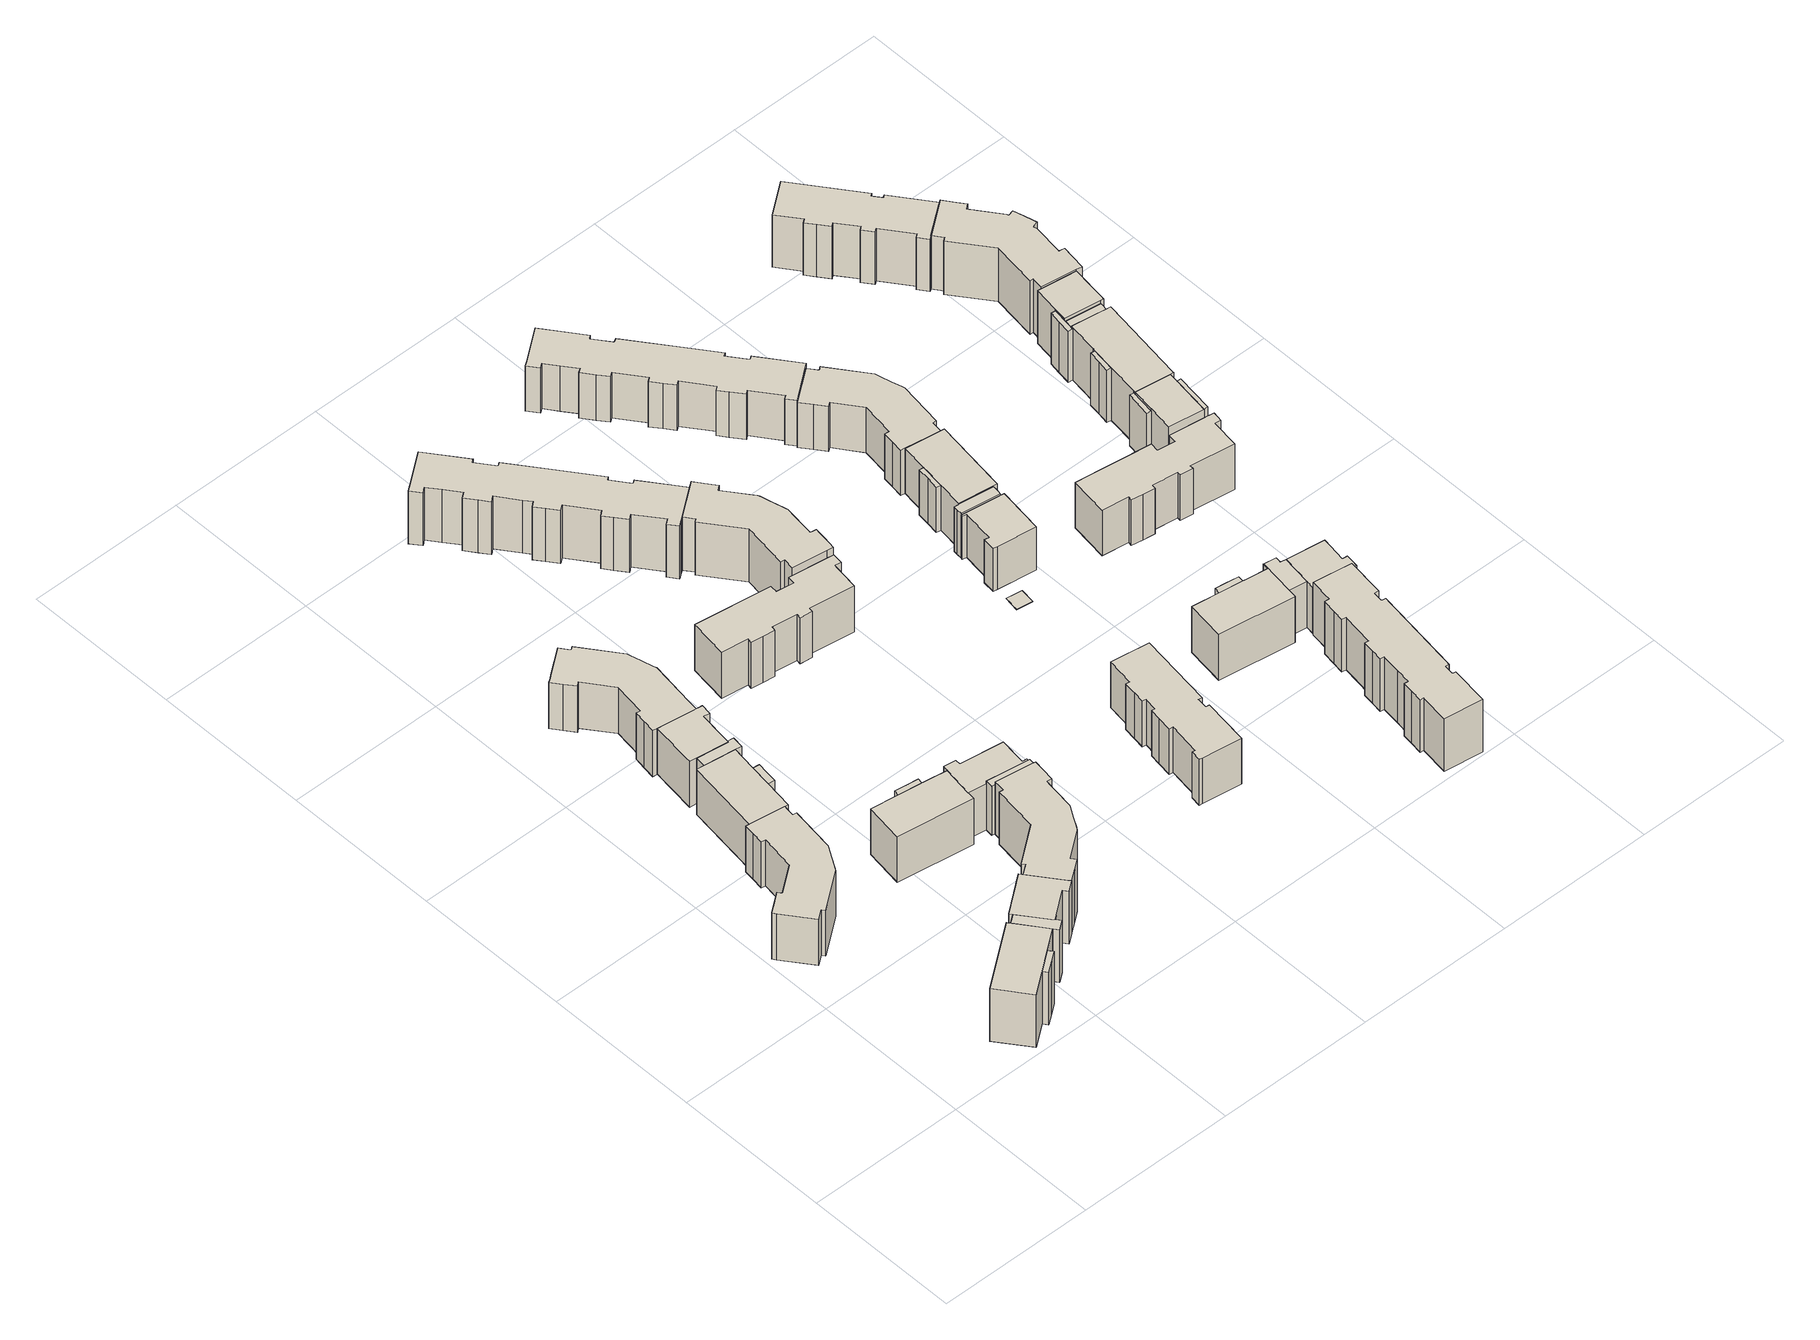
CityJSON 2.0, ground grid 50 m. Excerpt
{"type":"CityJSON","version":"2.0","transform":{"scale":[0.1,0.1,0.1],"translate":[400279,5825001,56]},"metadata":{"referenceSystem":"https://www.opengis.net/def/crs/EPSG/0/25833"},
"CityObjects":{
"building1":{"type":"Building","attributes":{"Gemeindeschluessel":"11000011","BezugspunktDach":"2200","function":"31001_1010","measuredHeight":17.31,"storeysAboveGround":5},"address":[{"country":"Germany","locality":"Berlin","thoroughfareNumber":"27, 29","thoroughfareName":"Welsestraße"}],"geometry":[{"type":"Solid","lod":"1","boundaries":[[[[0,1,2,3,4,5,6,7,8,9,10,11,12,13,14,15,16,17,18,19,20,21]],[[22,23,24,25,26,27,28,29,30,31,32,33,34,35,36,37,38,39,40,41,42,43]],[[22,43,21,20]],[[23,22,20,19]],[[24,23,19,18]],[[25,24,18,17]],[[26,25,17,16]],[[27,26,16,15]],[[28,27,15,14]],[[29,28,14,13]],[[30,29,13,12]],[[31,30,12,11]],[[32,31,11,10]],[[33,32,10,9]],[[34,33,9,8]],[[35,34,8,7]],[[36,35,7,6]],[[37,36,6,5]],[[38,37,5,4]],[[39,38,4,3]],[[40,39,3,2]],[[41,40,2,1]],[[42,41,1,0]],[[43,42,0,21]]]]}]},
"building2":{"type":"Building","attributes":{"Gemeindeschluessel":"11000011","function":"31001_1010"},"address":[{"country":"Germany","locality":"Berlin","thoroughfareNumber":"46, 48, 50","thoroughfareName":"Biesenbrower Straße"}],"children":["building2-1","building2-2","building2-3","building2-4"]},
"building2-1":{"type":"BuildingPart","attributes":{"BezugspunktDach":"2200","measuredHeight":19.92,"storeysAboveGround":6},"parents":["building2"],"geometry":[{"type":"MultiSurface","lod":"1","boundaries":[[[44,45,46,47,48,49,50,51]],[[52,53,54,55,56,57,58,59]],[[52,59,51,50]],[[53,52,50,49]],[[49,53,49,48]],[[56,55,47,46]],[[58,57,45,44]],[[59,58,44,51]],[[54,60,53,49,48]],[[61,55,54,48,47]],[[57,56,46,45,62]]]}]},
"building2-2":{"type":"BuildingPart","attributes":{"BezugspunktDach":"2200","measuredHeight":19.86,"storeysAboveGround":6},"parents":["building2"],"geometry":[{"type":"Solid","lod":"1","boundaries":[[[[48,47,63,64,65,66,67,49]],[[68,69,70,71,72,55,54,53]],[[68,53,49,67]],[[71,70,65,64]],[[72,71,64,63]],[[55,72,63,47]],[[69,68,67,66]],[[66,65,70,69]],[[48,54,55,47]],[[53,54,48,49]]]]}]},
"building2-3":{"type":"BuildingPart","attributes":{"BezugspunktDach":"2200","measuredHeight":19.93,"storeysAboveGround":6},"parents":["building2"],"geometry":[{"type":"Solid","lod":"1","boundaries":[[[[67,66,65,73,74,75,76,77,78,79]],[[80,81,82,83,84,85,70,69,68,86]],[[80,86,79,78]],[[81,80,78,77]],[[82,81,77,76]],[[83,82,76,75]],[[84,83,75,74]],[[85,84,74,73]],[[70,85,73,65]],[[69,66,65,66]],[[68,67,66,67]],[[86,68,67,79]],[[70,65,66,69]],[[69,66,67,68]]]]}]},
"building2-4":{"type":"BuildingPart","attributes":{"BezugspunktDach":"2200","measuredHeight":19.92,"storeysAboveGround":6},"parents":["building2"],"geometry":[{"type":"MultiSurface","lod":"1","boundaries":[[[87,88,89,46,45]],[[56,90,91,92,57]],[[90,56,46,89]],[[91,90,89,88]],[[92,91,88,87]],[[57,92,87,45]],[[56,57,45,46,93]]]}]},
"building3":{"type":"Building","attributes":{"Gemeindeschluessel":"11000011","function":"31001_1010"},"address":[{"country":"Germany","locality":"Berlin","thoroughfareNumber":"21, 23, 25","thoroughfareName":"Welsestraße"}],"children":["building3-1","building3-2","building3-3","building3-4"]},
"building3-1":{"type":"BuildingPart","attributes":{"BezugspunktDach":"2200","measuredHeight":17.26,"storeysAboveGround":5},"parents":["building3"],"geometry":[{"type":"Solid","lod":"1","boundaries":[[[[94,95,96,97,98,99,100]],[[101,102,103,104,105,106,107]],[[101,107,100,99]],[[102,101,99,98]],[[104,103,97,96]],[[106,105,95,94]],[[107,106,94,100]],[[103,102,98,97]],[[105,104,96,95]]]]}]},
"building3-2":{"type":"BuildingPart","attributes":{"BezugspunktDach":"2200","measuredHeight":17.24,"storeysAboveGround":5},"parents":["building3"],"geometry":[{"type":"MultiSurface","lod":"1","boundaries":[[[97,108,109,110,111,112,98]],[[113,114,115,116,117,103,102]],[[113,102,98,112]],[[116,115,110,109]],[[117,116,109,108]],[[103,117,108,97]],[[114,113,112,111]],[[115,114,111,110]],[[102,103,118,97,98]]]}]},
"building3-3":{"type":"BuildingPart","attributes":{"BezugspunktDach":"2200","measuredHeight":17.32,"storeysAboveGround":5},"parents":["building3"],"geometry":[{"type":"MultiSurface","lod":"1","boundaries":[[[119,120,121,122,123,124,125,126,127]],[[128,129,130,131,132,115,114,113,133]],[[128,133,127,126]],[[129,128,126,125]],[[130,129,125,124]],[[131,130,124,123]],[[132,131,123,122]],[[115,132,122,121]],[[114,111,110,115,121,120]],[[112,111,114,120,119]],[[133,113,119,127]],[[115,110,111,114]],[[134,113,114,111,112]]]}]},
"building3-4":{"type":"BuildingPart","attributes":{"BezugspunktDach":"2200","measuredHeight":17.26,"storeysAboveGround":5},"parents":["building3"],"geometry":[{"type":"Solid","lod":"1","boundaries":[[[[135,136,137,96,95]],[[104,138,139,140,105]],[[138,104,96,137]],[[139,138,137,136]],[[140,139,136,135]],[[105,140,135,95]],[[104,105,95,96]]]]}]},
"building4":{"type":"Building","attributes":{"Gemeindeschluessel":"11000011","BezugspunktDach":"2200","function":"31001_1010","measuredHeight":17.41,"storeysAboveGround":5},"address":[{"country":"Germany","locality":"Berlin","thoroughfareNumber":"17, 19","thoroughfareName":"Welsestraße"}],"geometry":[{"type":"Solid","lod":"1","boundaries":[[[[141,142,143,144,145,146,147,148,149,125,150,151,152,153,154,155,156,157,158,159,160,161]],[[162,163,164,165,166,167,168,169,170,171,172,173,174,175,176,177,178,179,180,181,182,183]],[[162,183,161,160]],[[163,162,160,159]],[[164,163,159,158]],[[165,164,158,157]],[[166,165,157,156]],[[167,166,156,155]],[[168,167,155,154]],[[169,168,154,153]],[[170,169,153,152]],[[171,170,152,151]],[[172,171,151,150]],[[173,172,150,125]],[[174,173,125,149]],[[175,174,149,148]],[[176,175,148,147]],[[177,176,147,146]],[[178,177,146,145]],[[179,178,145,144]],[[180,179,144,143]],[[181,180,143,142]],[[182,181,142,141]],[[183,182,141,161]]]]}]},
"building5":{"type":"Building","attributes":{"Gemeindeschluessel":"11000011","BezugspunktDach":"2200","function":"31001_1010","measuredHeight":19.75,"storeysAboveGround":6},"address":[{"country":"Germany","locality":"Berlin","thoroughfareNumber":"42, 44","thoroughfareName":"Biesenbrower Straße"}],"geometry":[{"type":"Solid","lod":"1","boundaries":[[[[184,185,186,187,188,189,190,191,192,193,194,195,196,197,198,199,200,201,202,203,204,205]],[[206,207,208,209,210,211,212,213,214,215,216,217,218,219,220,221,222,223,224,225,226,227]],[[206,227,205,204]],[[207,206,204,203]],[[208,207,203,202]],[[209,208,202,201]],[[210,209,201,200]],[[211,210,200,199]],[[212,211,199,198]],[[213,212,198,197]],[[214,213,197,196]],[[215,214,196,195]],[[216,215,195,194]],[[217,216,194,193]],[[218,217,193,192]],[[219,218,192,191]],[[220,219,191,190]],[[221,220,190,189]],[[222,221,189,188]],[[223,222,188,187]],[[224,223,187,186]],[[225,224,186,185]],[[226,225,185,184]],[[227,226,184,205]]]]}]},
"building6":{"type":"Building","attributes":{"Gemeindeschluessel":"11000011","function":"31001_1010"},"address":[{"country":"Germany","locality":"Berlin","thoroughfareNumber":"36, 38, 40","thoroughfareName":"Biesenbrower Straße"}],"children":["building6-1","building6-2","building6-3","building6-4"]},
"building6-1":{"type":"BuildingPart","attributes":{"BezugspunktDach":"2200","measuredHeight":17.33,"storeysAboveGround":5},"parents":["building6"],"geometry":[{"type":"MultiSurface","lod":"1","boundaries":[[[228,229,230,231,232,233,234,235]],[[236,237,238,239,240,241,242,243]],[[236,243,235,234]],[[237,236,234,233]],[[239,238,232,231]],[[240,239,231,230]],[[242,241,229,228]],[[243,242,228,235]],[[244,238,237,233,232]],[[241,240,230,229]]]}]},
"building6-2":{"type":"BuildingPart","attributes":{"BezugspunktDach":"2200","measuredHeight":17.34,"storeysAboveGround":5},"parents":["building6"],"geometry":[{"type":"MultiSurface","lod":"1","boundaries":[[[245,246,247,248,249,250,251,252,253,254,255]],[[240,256,257,258,259,260,261,262,263,264,241]],[[230,229,241,255,254]],[[256,240,254,253]],[[257,256,253,252]],[[258,257,252,251]],[[259,258,251,250]],[[260,259,250,249]],[[261,260,249,248]],[[262,261,248,247]],[[263,262,247,246]],[[241,264,245,255]],[[240,241,229,230]],[[264,265,266,267,245]],[[263,246,267,266]]]}]},
"building6-3":{"type":"BuildingPart","attributes":{"BezugspunktDach":"2200","measuredHeight":19.31,"storeysAboveGround":5},"parents":["building6"],"geometry":[{"type":"MultiSurface","lod":"1","boundaries":[[[268,269,270,271,272,273,274]],[[264,266,263,275,276,277,278]],[[264,278,274,273]],[[267,245,273,272]],[[246,267,266,272,271]],[[275,263,271,270]],[[276,275,270,269]],[[277,276,269,268]],[[278,277,268,274]],[[266,264,245,267]],[[279,263,266,267,246]]]}]},
"building6-4":{"type":"BuildingPart","attributes":{"BezugspunktDach":"2200","measuredHeight":17.33,"storeysAboveGround":5},"parents":["building6"],"geometry":[{"type":"MultiSurface","lod":"1","boundaries":[[[232,280,281,282,233]],[[283,284,285,238,237]],[[283,237,233,282]],[[284,283,282,281]],[[285,284,281,280]],[[238,285,280,232]],[[286,237,238,232,233]]]}]},
"building7":{"type":"Building","attributes":{"Gemeindeschluessel":"11000011","BezugspunktDach":"2200","function":"31001_1010","measuredHeight":17.33,"storeysAboveGround":5},"address":[{"country":"Germany","locality":"Berlin","thoroughfareNumber":"30, 32, 34","thoroughfareName":"Biesenbrower Straße"}],"geometry":[{"type":"Solid","lod":"1","boundaries":[[[[287,288,289,290,291,292,293,294,295,296,297,298,299,300,301,302,303,304,305,306,307,308]],[[309,310,311,312,313,314,315,316,317,318,319,320,321,322,323,324,325,326,327,328,329,330]],[[309,330,308,307]],[[310,309,307,306]],[[311,310,306,305]],[[312,311,305,304]],[[313,312,304,303]],[[314,313,303,302]],[[315,314,302,301]],[[316,315,301,300]],[[317,316,300,299]],[[318,317,299,298]],[[319,318,298,297]],[[320,319,297,296]],[[321,320,296,295]],[[322,321,295,294]],[[323,322,294,293]],[[324,323,293,292]],[[325,324,292,291]],[[326,325,291,290]],[[327,326,290,289]],[[328,327,289,288]],[[329,328,288,287]],[[330,329,287,308]]]]}]},
"building8":{"type":"Building","attributes":{"Gemeindeschluessel":"11000011","BezugspunktDach":"2200","function":"31001_1010","measuredHeight":19.94,"storeysAboveGround":6},"address":[{"country":"Germany","locality":"Berlin","thoroughfareNumber":"18, 20, 22, 24","thoroughfareName":"Biesenbrower Straße"}],"geometry":[{"type":"Solid","lod":"1","boundaries":[[[[331,332,333,334,335,336,337,338,339,340,341,342,343,344,345,346,347,348,349,350,351,352,353,354,355,356,357,358,359,360,361,362,363,364,365]],[[366,367,368,369,370,371,372,373,374,375,376,377,378,379,380,381,382,383,384,385,386,387,388,389,390,391,392,393,394,395,396,397,398,399,400]],[[366,400,365,364]],[[367,366,364,363]],[[368,367,363,362]],[[369,368,362,361]],[[370,369,361,360]],[[371,370,360,359]],[[372,371,359,358]],[[373,372,358,357]],[[374,373,357,356]],[[375,374,356,355]],[[376,375,355,354]],[[377,376,354,353]],[[378,377,353,352]],[[379,378,352,351]],[[380,379,351,350]],[[381,380,350,349]],[[382,381,349,348]],[[383,382,348,347]],[[384,383,347,346]],[[385,384,346,345]],[[386,385,345,344]],[[387,386,344,343]],[[388,387,343,342]],[[389,388,342,341]],[[390,389,341,340]],[[391,390,340,339]],[[392,391,339,338]],[[393,392,338,337]],[[394,393,337,336]],[[395,394,336,335]],[[396,395,335,334]],[[397,396,334,333]],[[398,397,333,332]],[[399,398,332,331]],[[400,399,331,365]]]]}]},
"building9":{"type":"Building","attributes":{"Gemeindeschluessel":"11000011","BezugspunktDach":"2200","function":"31001_1010","measuredHeight":20.23,"storeysAboveGround":6},"address":[{"country":"Germany","locality":"Berlin","thoroughfareNumber":"26, 28","thoroughfareName":"Biesenbrower Straße"}],"geometry":[{"type":"Solid","lod":"1","boundaries":[[[[401,402,403,404,405,406,407,408,409,410,411,412,413,414,415,416,417,418,419,420,421,422]],[[423,424,425,426,427,428,429,430,431,432,433,434,435,436,437,438,439,440,441,442,443,444]],[[423,444,422,421]],[[424,423,421,420]],[[425,424,420,419]],[[426,425,419,418]],[[427,426,418,417]],[[428,427,417,416]],[[429,428,416,415]],[[430,429,415,414]],[[431,430,414,413]],[[432,431,413,412]],[[433,432,412,411]],[[434,433,411,410]],[[435,434,410,409]],[[436,435,409,408]],[[437,436,408,407]],[[438,437,407,406]],[[439,438,406,405]],[[440,439,405,404]],[[441,440,404,403]],[[442,441,403,402]],[[443,442,402,401]],[[444,443,401,422]]]]}]},
"building10":{"type":"Building","attributes":{"Gemeindeschluessel":"11000011","BezugspunktDach":"2200","function":"31001_1010","measuredHeight":17.24,"storeysAboveGround":5},"address":[{"country":"Germany","locality":"Berlin","thoroughfareNumber":"39, 41, 43","thoroughfareName":"Biesenbrower Straße"}],"geometry":[{"type":"Solid","lod":"1","boundaries":[[[[445,446,447,448,449,450,451,452,453,454,455,456,457,458,459,460,461,462,463,464,465]],[[466,467,468,469,470,471,472,473,474,475,476,477,478,479,480,481,482,483,484,485,486]],[[466,486,465,464]],[[467,466,464,463]],[[468,467,463,462]],[[469,468,462,461]],[[470,469,461,460]],[[471,470,460,459]],[[472,471,459,458]],[[473,472,458,457]],[[474,473,457,456]],[[475,474,456,455]],[[476,475,455,454]],[[477,476,454,453]],[[478,477,453,452]],[[479,478,452,451]],[[480,479,451,450]],[[481,480,450,449]],[[482,481,449,448]],[[483,482,448,447]],[[484,483,447,446]],[[485,484,446,445]],[[486,485,445,465]]]]}]},
"building11":{"type":"Building","attributes":{"Gemeindeschluessel":"11000011","BezugspunktDach":"2200","function":"31001_2523","measuredHeight":0.075,"storeysAboveGround":1},"address":[{"country":"Germany","locality":"Berlin","thoroughfareNumber":"33 (1)","thoroughfareName":"Biesenbrower Straße"}],"geometry":[{"type":"Solid","lod":"1","boundaries":[[[[487,488,489,490]],[[491,492,493,494]],[[491,494,490,489]],[[492,491,489,488]],[[493,492,488,487]],[[494,493,487,490]]]]}]},
"building12":{"type":"Building","attributes":{"Gemeindeschluessel":"11000011","BezugspunktDach":"2200","function":"31001_1010","measuredHeight":17.21,"storeysAboveGround":5},"address":[{"country":"Germany","locality":"Berlin","thoroughfareNumber":"21, 23, 25, 27","thoroughfareName":"Biesenbrower Straße"}],"geometry":[{"type":"Solid","lod":"1","boundaries":[[[[495,496,497,498,499,500,501,502,503,504,505,506,507,508,509,510,511,512,513,514,515,516,517,518,519,520,521,522,523,524,525,526,527,528]],[[529,530,531,532,533,534,535,536,537,538,539,540,541,542,543,544,545,546,547,548,549,550,551,552,553,554,555,556,557,558,559,560,561,562]],[[529,562,528,527]],[[530,529,527,526]],[[531,530,526,525]],[[532,531,525,524]],[[533,532,524,523]],[[534,533,523,522]],[[535,534,522,521]],[[536,535,521,520]],[[537,536,520,519]],[[538,537,519,518]],[[539,538,518,517]],[[540,539,517,516]],[[541,540,516,515]],[[542,541,515,514]],[[543,542,514,513]],[[544,543,513,512]],[[545,544,512,511]],[[546,545,511,510]],[[547,546,510,509]],[[548,547,509,508]],[[549,548,508,507]],[[550,549,507,506]],[[551,550,506,505]],[[552,551,505,504]],[[553,552,504,503]],[[554,553,503,502]],[[555,554,502,501]],[[556,555,501,500]],[[557,556,500,499]],[[558,557,499,498]],[[559,558,498,497]],[[560,559,497,496]],[[561,560,496,495]],[[562,561,495,528]]]]}]},
"building13":{"type":"Building","attributes":{"Gemeindeschluessel":"11000011","function":"31001_1010"},"address":[{"country":"Germany","locality":"Berlin","thoroughfareNumber":"33, 35, 37","thoroughfareName":"Biesenbrower Straße"}],"children":["building13-1","building13-2","building13-3","building13-4"]},
"building13-1":{"type":"BuildingPart","attributes":{"BezugspunktDach":"2200","measuredHeight":17.16,"storeysAboveGround":5},"parents":["building13"],"geometry":[{"type":"MultiSurface","lod":"1","boundaries":[[[563,564,565,566,567,568,569]],[[570,571,572,573,574,575,576]],[[570,576,569,568]],[[572,571,567,566]],[[573,572,566,565]],[[574,573,565,564]],[[575,574,564,563]],[[576,577,578,579,563,569]],[[571,580,570,568,567]],[[575,579,578,577,576]]]}]},
"building13-2":{"type":"BuildingPart","attributes":{"BezugspunktDach":"2200","measuredHeight":16.32,"storeysAboveGround":5},"parents":["building13"],"geometry":[{"type":"MultiSurface","lod":"1","boundaries":[[[581,582,583,584,585,586,587,588,589,590]],[[591,592,593,594,595,596,597,598,599,600]],[[591,600,590,589]],[[592,591,589,588]],[[593,592,588,587]],[[594,593,587,586]],[[595,594,586,585]],[[597,596,584,583]],[[598,597,583,582]],[[599,598,582,581]],[[600,599,581,590]],[[596,595,601,585,584,602]]]}]},
"building13-3":{"type":"BuildingPart","attributes":{"BezugspunktDach":"2200","measuredHeight":17.16,"storeysAboveGround":5},"parents":["building13"],"geometry":[{"type":"MultiSurface","lod":"1","boundaries":[[[568,567,603,604,605]],[[606,607,571,570,608]],[[606,608,605,604]],[[607,606,604,603]],[[571,607,603,567]],[[608,570,568,605]],[[570,609,571,567,568]]]}]},
"building13-4":{"type":"BuildingPart","attributes":{"BezugspunktDach":"2200","measuredHeight":17.4,"storeysAboveGround":5},"parents":["building13"],"geometry":[{"type":"MultiSurface","lod":"1","boundaries":[[[610,611,578,577,612,613,614,615]],[[616,617,618,576,575,619,596,595]],[[616,595,615,614]],[[617,616,614,613]],[[618,617,613,612]],[[576,618,612,577]],[[619,575,578,611]],[[596,619,611,610]],[[620,585,584,610,615]],[[576,577,578,575]],[[595,596,584,585,620]]]}]},
"building14":{"type":"Building","attributes":{"Gemeindeschluessel":"11000011","BezugspunktDach":"2200","function":"31001_1010","measuredHeight":19.93,"storeysAboveGround":6},"address":[{"country":"Germany","locality":"Berlin","thoroughfareNumber":"52, 54, 56, 58","thoroughfareName":"Wartiner Straße"}],"geometry":[{"type":"Solid","lod":"1","boundaries":[[[[621,622,623,624,625,626,627,628,629,630,631,632,633,634,635,636,637,638,639,640,641,642,643,644,645,646,647,648]],[[649,650,651,652,653,654,655,656,657,658,659,660,661,662,663,664,665,666,667,668,669,670,671,672,673,674,675,676]],[[649,676,648,647]],[[650,649,647,646]],[[651,650,646,645]],[[652,651,645,644]],[[653,652,644,643]],[[654,653,643,642]],[[655,654,642,641]],[[656,655,641,640]],[[657,656,640,639]],[[658,657,639,638]],[[659,658,638,637]],[[660,659,637,636]],[[661,660,636,635]],[[662,661,635,634]],[[663,662,634,633]],[[664,663,633,632]],[[665,664,632,631]],[[666,665,631,630]],[[667,666,630,629]],[[668,667,629,628]],[[669,668,628,627]],[[670,669,627,626]],[[671,670,626,625]],[[672,671,625,624]],[[673,672,624,623]],[[674,673,623,622]],[[675,674,622,621]],[[676,675,621,648]]]]}]},
"building15":{"type":"Building","attributes":{"Gemeindeschluessel":"11000011","function":"31001_1010"},"address":[{"country":"Germany","locality":"Berlin","thoroughfareNumber":"46, 48, 50","thoroughfareName":"Wartiner Straße"}],"children":["building15-1","building15-2","building15-3","building15-4"]},
"building15-1":{"type":"BuildingPart","attributes":{"BezugspunktDach":"2200","measuredHeight":17.53,"storeysAboveGround":5},"parents":["building15"],"geometry":[{"type":"Solid","lod":"1","boundaries":[[[[677,678,679,680,681,682,683,684,685,686]],[[687,688,689,690,691,692,693,694,695,696]],[[687,696,686,685]],[[688,687,685,684]],[[690,689,683,682]],[[691,690,682,681]],[[692,691,681,680]],[[693,692,680,679]],[[694,678,679,678]],[[695,694,678,677]],[[696,695,677,686]],[[689,688,684,683]],[[693,679,678,694]]]]}]},
"building15-2":{"type":"BuildingPart","attributes":{"BezugspunktDach":"2200","measuredHeight":17.53,"storeysAboveGround":5},"parents":["building15"],"geometry":[{"type":"Solid","lod":"1","boundaries":[[[[683,697,698,699,684]],[[700,701,702,689,688]],[[700,688,684,699]],[[701,700,699,698]],[[702,701,698,697]],[[689,702,697,683]],[[689,683,684,688]]]]}]},
"building15-3":{"type":"BuildingPart","attributes":{"BezugspunktDach":"2200","measuredHeight":17.54,"storeysAboveGround":5},"parents":["building15"],"geometry":[{"type":"Solid","lod":"1","boundaries":[[[[703,704,705,706,707,708,709,710]],[[711,712,713,714,715,716,717,718]],[[711,718,710,709]],[[712,708,709,708]],[[713,712,708,707]],[[714,713,707,706]],[[715,714,706,705]],[[716,715,705,704]],[[717,716,704,703]],[[718,717,703,710]],[[711,709,708,712]]]]}]},
"building15-4":{"type":"BuildingPart","attributes":{"BezugspunktDach":"2200","measuredHeight":17.5,"storeysAboveGround":5},"parents":["building15"],"geometry":[{"type":"Solid","lod":"1","boundaries":[[[[709,708,719,720,679,678]],[[693,721,722,712,711,694]],[[721,693,679,720]],[[722,721,720,719]],[[712,722,719,708]],[[694,711,709,678]],[[694,678,679,693]],[[711,712,708,709]]]]}]},
"building16":{"type":"Building","attributes":{"Gemeindeschluessel":"11000011","BezugspunktDach":"2200","function":"31001_1010","measuredHeight":17.06,"storeysAboveGround":5},"address":[{"country":"Germany","locality":"Berlin","thoroughfareNumber":"29, 31","thoroughfareName":"Biesenbrower Straße"}],"geometry":[{"type":"Solid","lod":"1","boundaries":[[[[723,724,725,726,727,728,729,730,731,732,733,734,735,736,737,738,739,740,741,742,743,744]],[[745,746,747,748,749,750,751,752,753,754,755,756,757,758,759,760,761,762,763,764,765,766]],[[745,766,744,743]],[[746,745,743,742]],[[747,746,742,741]],[[748,747,741,740]],[[749,748,740,739]],[[750,749,739,738]],[[751,750,738,737]],[[752,751,737,736]],[[753,752,736,735]],[[754,753,735,734]],[[755,754,734,733]],[[756,755,733,732]],[[757,756,732,731]],[[758,757,731,730]],[[759,758,730,729]],[[760,759,729,728]],[[761,760,728,727]],[[762,761,727,726]],[[763,762,726,725]],[[764,763,725,724]],[[765,764,724,723]],[[766,765,723,744]]]]}]},
"building17":{"type":"Building","attributes":{"Gemeindeschluessel":"11000011","BezugspunktDach":"2200","function":"31001_1010","measuredHeight":17.26,"storeysAboveGround":5},"address":[{"country":"Germany","locality":"Berlin","thoroughfareNumber":"40, 42, 44","thoroughfareName":"Wartiner Straße"}],"geometry":[{"type":"Solid","lod":"1","boundaries":[[[[767,768,769,770,771,772,773,774,775,776,777,778,779,780,781,782,783,784,785,786]],[[787,788,789,790,791,792,793,794,795,796,797,798,799,800,801,802,803,804,805,806]],[[787,806,786,785]],[[788,787,785,784]],[[789,788,784,783]],[[790,789,783,782]],[[791,790,782,781]],[[792,791,781,780]],[[793,792,780,779]],[[794,793,779,778]],[[795,794,778,777]],[[796,795,777,776]],[[797,796,776,775]],[[798,797,775,774]],[[799,798,774,773]],[[800,799,773,772]],[[801,800,772,771]],[[802,801,771,770]],[[803,802,770,769]],[[804,803,769,768]],[[805,804,768,767]],[[806,805,767,786]]]]}]},
"building18":{"type":"Building","attributes":{"Gemeindeschluessel":"11000011","function":"31001_1010"},"address":[{"country":"Germany","locality":"Berlin","thoroughfareNumber":"32, 34, 36, 38","thoroughfareName":"Wartiner Straße"}],"children":["building18-1","building18-2","building18-3","building18-4","building18-5","building18-6","building18-7","building18-8"]},
"building18-1":{"type":"BuildingPart","attributes":{"BezugspunktDach":"2200","measuredHeight":20.12,"storeysAboveGround":6},"parents":["building18"],"geometry":[{"type":"MultiSurface","lod":"1","boundaries":[[[807,808,809,810,811,812,813,814,815,816,817,818,819,820,821]],[[822,823,824,825,826,827,828,829,830,831,832,833,834,835,836]],[[837,838,821,820]],[[823,822,820,819]],[[824,823,819,818]],[[825,839,840,824,818,817]],[[826,825,817,816]],[[827,826,816,815]],[[828,827,815,814]],[[841,842,828,814,813]],[[843,844,813,812]],[[831,830,812,811]],[[832,831,811,810]],[[833,832,810,809]],[[834,833,809,808]],[[835,834,808,807]],[[822,836,838,837]],[[824,840,839,825]],[[829,828,842,841]],[[830,829,844,843]],[[835,807,821,836]]]}]},
"building18-2":{"type":"BuildingPart","attributes":{"BezugspunktDach":"2200","measuredHeight":20.08,"storeysAboveGround":6},"parents":["building18"],"geometry":[{"type":"MultiSurface","lod":"1","boundaries":[[[845,846,847,848,849,850]],[[851,836,835,852,853,854]],[[851,854,850,849]],[[836,838,855,851,849,848]],[[807,821,848,847]],[[852,835,847,846]],[[854,853,845,850]],[[851,855,838,836]],[[856,835,857,836,821,807]],[[853,852,846,845]]]}]},
"building18-3":{"type":"BuildingPart","attributes":{"BezugspunktDach":"2200","measuredHeight":20.36,"storeysAboveGround":6},"parents":["building18"],"geometry":[{"type":"MultiSurface","lod":"1","boundaries":[[[858,859,860,861]],[[852,862,863,853]],[[846,845,861,860]],[[862,852,860,859]],[[863,862,859,858]],[[853,863,858,861]],[[852,853,845,846]]]}]},
"building18-4":{"type":"BuildingPart","attributes":{"BezugspunktDach":"2200","measuredHeight":19.3,"storeysAboveGround":6},"parents":["building18"],"geometry":[{"type":"MultiSurface","lod":"1","boundaries":[[[842,864,865,866,867]],[[868,869,870,828,871]],[[868,871,867,866]],[[869,868,866,865]],[[870,869,865,864]],[[872,841,844,873]],[[871,828,842,867]],[[828,829,841,842]],[[870,864,872,874]],[[874,873,844,829]]]}]},
"building18-5":{"type":"BuildingPart","attributes":{"BezugspunktDach":"2200","measuredHeight":19.13,"storeysAboveGround":6},"parents":["building18"],"geometry":[{"type":"Solid","lod":"1","boundaries":[[[[855,838,837,875,876]],[[877,822,836,851,878]],[[877,878,876,875]],[[822,877,875,837]],[[878,851,855,876]],[[822,837,838,836]],[[836,838,855,851]]]]}]},
"building18-6":{"type":"BuildingPart","attributes":{"BezugspunktDach":"2200","measuredHeight":19.77,"storeysAboveGround":6},"parents":["building18"],"geometry":[{"type":"Solid","lod":"1","boundaries":[[[[840,839,879,880,881]],[[882,883,825,824,884]],[[882,884,881,880]],[[883,882,880,879]],[[825,883,879,839]],[[884,824,840,881]],[[824,825,839,840]]]]}]},
"building18-7":{"type":"BuildingPart","attributes":{"BezugspunktDach":"2200","measuredHeight":20.1,"storeysAboveGround":6},"parents":["building18"],"geometry":[{"type":"MultiSurface","lod":"1","boundaries":[[[885,886,887,888,889,890]],[[870,891,892,893,894,874]],[[864,872,890,889]],[[891,870,889,888]],[[892,891,888,887]],[[893,892,887,886]],[[894,893,886,885]],[[874,894,885,890],[874,873,895,894]],[[870,874,872,864]],[[873,874,894,895]]]}]},
"building18-8":{"type":"BuildingPart","attributes":{"BezugspunktDach":"2200","measuredHeight":18.99,"storeysAboveGround":6},"parents":["building18"],"geometry":[{"type":"MultiSurface","lod":"1","boundaries":[[[843,895,873,844]],[[874,894,830,829]],[[830,894,895,843]],[[874,829,844,873]],[[874,873,895,894]],[[829,830,843,844,896]]]}]},
"building19":{"type":"Building","attributes":{"Gemeindeschluessel":"11000011","BezugspunktDach":"2200","function":"31001_1010","measuredHeight":19.85,"storeysAboveGround":6},"address":[{"country":"Germany","locality":"Berlin","thoroughfareNumber":"22, 24, 26","thoroughfareName":"Wartiner Straße"}],"geometry":[{"type":"Solid","lod":"1","boundaries":[[[[897,898,899,900,901,902,903,904,905,906,907,908,909,910,911,912,913,914,915,916]],[[917,918,919,920,921,922,923,924,925,926,927,928,929,930,931,932,933,934,935,936]],[[917,936,916,915]],[[918,917,915,914]],[[919,918,914,913]],[[920,919,913,912]],[[921,920,912,911]],[[922,921,911,910]],[[923,922,910,909]],[[924,923,909,908]],[[925,924,908,907]],[[926,925,907,906]],[[927,926,906,905]],[[928,927,905,904]],[[929,928,904,903]],[[930,929,903,902]],[[931,930,902,901]],[[932,931,901,900]],[[933,932,900,899]],[[934,933,899,898]],[[935,934,898,897]],[[936,935,897,916]]]]}]},
"building20":{"type":"Building","attributes":{"Gemeindeschluessel":"11000011","BezugspunktDach":"2200","function":"31001_1010","measuredHeight":20.37,"storeysAboveGround":6},"address":[{"country":"Germany","locality":"Berlin","thoroughfareNumber":"28, 30","thoroughfareName":"Wartiner Straße"}],"geometry":[{"type":"Solid","lod":"1","boundaries":[[[[937,938,939,940,941,942,943,944,945,946,947,948,949,950,951,952,953,954,955,956,957,958,959,960,961]],[[962,963,964,965,966,967,968,969,970,971,972,973,974,975,976,977,978,979,980,981,982,983,984,985,986]],[[962,986,961,960]],[[963,962,960,959]],[[964,963,959,958]],[[965,964,958,957]],[[966,965,957,956]],[[967,966,956,955]],[[968,967,955,954]],[[969,968,954,953]],[[970,969,953,952]],[[971,970,952,951]],[[972,971,951,950]],[[973,972,950,949]],[[974,973,949,948]],[[975,974,948,947]],[[976,975,947,946]],[[977,976,946,945]],[[978,977,945,944]],[[979,978,944,943]],[[980,979,943,942]],[[981,980,942,941]],[[982,981,941,940]],[[983,982,940,939]],[[984,983,939,938]],[[985,984,938,937]],[[986,985,937,961]]]]}]}
},
"vertices":[
[9,698,210],[76,609,210],[105,630,210],[112,621,210],[229,708,210],[235,719,210],[253,749,210],[272,781,210],[276,788,210],[297,932,210],[285,934,210],[290,970,210],[180,986,210],[167,987,210],[163,954,210],[157,917,210],[170,915,210],[154,806,210],[71,744,210],[62,756,210],[32,733,210],[1,710,210],[32,733,36],[62,756,36],[71,744,36],[154,806,36],[170,915,36],[157,917,36],[163,954,36],[167,987,36],[180,986,36],[290,970,36],[285,934,36],[297,932,36],[276,788,36],[272,781,36],[253,749,36],[235,719,36],[229,708,36],[112,621,36],[105,630,36],[76,609,36],[9,698,36],[1,710,36],
[298,11,223],[367,63,223],[428,109,223],[492,156,223],[493,157,223],[426,247,223],[419,256,223],[224,110,223],[419,256,24],[426,247,24],[493,157,24],[492,156,24],[428,109,24],[367,63,24],[298,11,24],[224,110,24],[456,207,24],[492,156,112],[367,63,157],
[503,141,223],[532,163,223],[521,178,223],[519,177,223],[452,266,223],[452,266,24],[519,177,24],[521,178,24],[532,163,24],[503,141,24],
[533,186,223],[606,241,223],[617,227,223],[648,250,223],[637,265,223],[563,364,223],[445,275,223],[563,364,24],[637,265,24],[648,250,24],[617,227,24],[606,241,24],[533,186,24],[445,275,24],
[378,48,223],[410,72,223],[440,94,223],[440,94,24],[410,72,24],[378,48,24],[429,109,124],
[302,969,209],[315,1060,209],[325,1130,209],[337,1210,209],[238,1224,209],[214,1227,209],[180,986,209],[214,1227,37],[238,1224,37],[337,1210,37],[325,1130,37],[315,1060,37],[302,969,37],[180,986,37],
[357,1207,209],[362,1244,209],[342,1247,209],[341,1242,209],[242,1256,209],[242,1256,37],[341,1242,37],[342,1247,37],[362,1244,37],[357,1207,37],[337,1210,166],
[242,1256,210],[341,1242,210],[342,1247,210],[357,1355,210],[377,1352,210],[382,1385,210],[362,1388,210],[239,1405,210],[219,1259,210],[239,1405,37],[362,1388,37],[382,1385,37],[377,1352,37],[357,1355,37],[219,1259,37],[242,1256,58],
[336,1057,209],[341,1093,209],[346,1127,209],[346,1127,37],[341,1093,37],[336,1057,37],
[168,1691,210],[191,1660,210],[202,1670,210],[266,1584,210],[251,1482,210],[237,1484,210],[231,1447,210],[225,1408,210],[239,1406,210],[367,1423,210],[388,1568,210],[385,1578,210],[376,1616,210],[367,1649,210],[365,1658,210],[278,1775,210],[268,1768,210],[247,1797,210],[167,1737,210],[158,1730,210],[145,1721,210],[158,1730,35],[167,1737,35],[247,1797,35],[268,1768,35],[278,1775,35],[365,1658,35],[367,1649,35],[376,1616,35],[385,1578,35],[388,1568,35],[367,1423,35],[362,1388,35],[239,1406,35],[225,1408,35],[231,1447,35],[237,1484,35],[251,1482,35],[266,1584,35],[202,1670,35],[191,1660,35],[168,1691,35],[145,1721,35],
[638,265,223],[649,251,223],[682,275,223],[712,298,223],[701,313,223],[783,374,223],[789,383,223],[808,416,223],[828,449,223],[831,454,223],[846,559,223],[863,557,223],[868,596,223],[873,631,223],[857,634,223],[746,650,223],[741,614,223],[729,616,223],[709,473,223],[593,386,223],[600,376,223],[571,355,223],[600,376,25],[593,386,25],[709,473,25],[729,616,25],[741,614,25],[746,650,25],[857,634,25],[873,631,25],[868,596,25],[863,557,25],[846,559,25],[831,454,25],[828,449,25],[808,416,25],[789,383,25],[783,374,25],[701,313,25],[712,298,25],[682,275,25],[649,251,25],[638,265,25],[571,355,25],
[679,660,200],[682,684,200],[697,782,200],[627,793,200],[618,794,200],[543,805,200],[456,817,200],[438,695,200],[456,817,27],[543,805,27],[618,794,27],[627,793,27],[697,782,27],[682,684,27],[679,660,27],[438,695,27],[618,794,86],
[738,676,201],[876,656,201],[878,670,201],[863,672,201],[875,757,201],[737,777,201],[739,793,201],[701,799,201],[698,782,201],[697,782,201],[682,684,201],[698,782,27],[701,799,27],[739,793,27],[737,777,27],[875,757,27],[863,672,27],[878,670,27],[876,656,27],[738,676,27],[747,674,27],[799,667,27],[799,667,201],
[796,643,212],[857,634,212],[873,632,212],[876,656,212],[799,667,212],[738,676,212],[735,652,212],[873,632,27],[857,634,27],[796,643,27],[735,652,27],[876,656,83],
[621,811,200],[584,816,200],[546,822,200],[546,822,27],[584,816,27],[621,811,27],[543,805,86],
[635,1480,210],[632,1465,210],[670,1460,210],[707,1455,210],[710,1469,210],[714,1469,210],[789,1458,210],[787,1444,210],[826,1439,210],[828,1452,210],[970,1432,210],[981,1512,210],[983,1521,210],[1003,1518,210],[1008,1551,210],[987,1554,210],[865,1572,210],[862,1548,210],[806,1556,210],[809,1580,210],[568,1614,210],[551,1492,210],[568,1614,36],[809,1580,36],[806,1556,36],[862,1548,36],[865,1572,36],[987,1554,36],[1008,1551,36],[1003,1518,36],[983,1521,36],[981,1512,36],[970,1432,36],[828,1452,36],[826,1439,36],[787,1444,36],[789,1458,36],[714,1469,36],[710,1469,36],[707,1455,36],[670,1460,36],[632,1465,36],[635,1480,36],[551,1492,36],
[357,2432,235],[373,2445,235],[401,2407,235],[436,2361,235],[420,2349,235],[445,2315,235],[466,2286,235],[483,2299,235],[530,2234,235],[547,2212,235],[531,2200,235],[553,2171,235],[577,2139,235],[593,2151,235],[656,2066,235],[641,2054,235],[661,2026,235],[687,1992,235],[702,2004,235],[761,1926,235],[745,1914,235],[767,1885,235],[783,1897,235],[882,1971,235],[793,2089,235],[783,2082,235],[743,2137,235],[752,2144,235],[578,2377,235],[568,2370,235],[527,2425,235],[537,2432,235],[449,2550,235],[350,2476,235],[333,2464,235],[350,2476,35],[449,2550,35],[537,2432,35],[527,2425,35],[568,2370,35],[578,2377,35],[752,2144,35],[743,2137,35],[783,2082,35],[793,2089,35],[882,1971,35],[783,1897,35],[767,1885,35],[745,1914,35],[761,1926,35],[702,2004,35],[687,1992,35],[661,2026,35],[641,2054,35],[656,2066,35],[593,2151,35],[577,2139,35],[553,2171,35],[531,2200,35],[547,2212,35],[530,2234,35],[483,2299,35],[466,2286,35],[445,2315,35],[420,2349,35],[436,2361,35],[401,2407,35],[373,2445,35],[357,2432,35],[333,2464,35],
[814,1874,238],[805,1867,238],[891,1752,238],[870,1608,238],[882,1606,238],[877,1570,238],[988,1555,238],[1007,1552,238],[1013,1592,238],[1018,1630,238],[999,1633,238],[1013,1734,238],[1010,1747,238],[1001,1783,238],[992,1820,238],[990,1825,238],[927,1910,238],[942,1921,238],[917,1954,238],[897,1981,238],[882,1970,238],[792,1903,238],[882,1970,36],[897,1981,36],[917,1954,36],[942,1921,36],[927,1910,36],[990,1825,36],[992,1820,36],[1001,1783,36],[1010,1747,36],[1013,1734,36],[999,1633,36],[1018,1630,36],[1013,1592,36],[1007,1552,36],[988,1555,36],[877,1570,36],[882,1606,36],[870,1608,36],[891,1752,36],[805,1867,36],[814,1874,36],[792,1903,36],
[1222,363,195],[1345,345,195],[1366,491,195],[1354,493,195],[1358,525,195],[1370,523,195],[1405,764,195],[1283,782,195],[1270,695,195],[1258,697,195],[1252,656,195],[1247,621,195],[1259,619,195],[1253,578,195],[1242,580,195],[1237,545,195],[1230,500,195],[1242,498,195],[1227,396,195],[1216,397,195],[1211,364,195],[1216,397,22],[1227,396,22],[1242,498,22],[1230,500,22],[1237,545,22],[1242,580,22],[1253,578,22],[1259,619,22],[1247,621,22],[1252,656,22],[1258,697,22],[1270,695,22],[1283,782,22],[1405,764,22],[1370,523,22],[1358,525,22],[1354,493,22],[1366,491,22],[1345,345,22],[1222,363,22],[1211,364,22],
[1391,1197,30],[1398,1246,30],[1348,1254,30],[1340,1205,30],[1348,1254,29],[1398,1246,29],[1391,1197,29],[1340,1205,29],
[911,2574,207],[924,2584,207],[953,2544,207],[985,2502,207],[972,2493,207],[999,2456,207],[1023,2425,207],[1035,2434,207],[1095,2354,207],[1083,2345,207],[1107,2314,207],[1129,2284,207],[1141,2293,207],[1203,2210,207],[1191,2201,207],[1212,2173,207],[1240,2136,207],[1251,2145,207],[1312,2063,207],[1301,2055,207],[1321,2029,207],[1332,2037,207],[1431,2111,207],[1343,2229,207],[1333,2222,207],[1292,2277,207],[1302,2284,207],[1127,2517,207],[1115,2511,207],[1076,2564,207],[1086,2572,207],[998,2690,207],[899,2616,207],[886,2607,207],[899,2616,35],[998,2690,35],[1086,2572,35],[1076,2564,35],[1115,2511,35],[1127,2517,35],[1302,2284,35],[1292,2277,35],[1333,2222,35],[1343,2229,35],[1431,2111,35],[1332,2037,35],[1321,2029,35],[1301,2055,35],[1312,2063,35],[1251,2145,35],[1240,2136,35],[1212,2173,35],[1191,2201,35],[1203,2210,35],[1141,2293,35],[1129,2284,35],[1107,2314,35],[1083,2345,35],[1095,2354,35],[1035,2434,35],[1023,2425,35],[999,2456,35],[972,2493,35],[985,2502,35],[953,2544,35],[924,2584,35],[911,2574,35],[886,2607,35],
[1490,1455,201],[1502,1453,201],[1537,1694,201],[1414,1712,201],[1402,1628,201],[1391,1550,201],[1380,1471,201],[1391,1550,30],[1402,1628,30],[1414,1712,30],[1537,1694,30],[1502,1453,30],[1490,1455,30],[1380,1471,30],[1380,1471,199],[1490,1455,199],[1490,1455,116],[1397,1589,30],
[1354,1293,193],[1476,1275,193],[1497,1421,193],[1485,1423,193],[1361,1441,193],[1360,1435,193],[1374,1433,193],[1359,1331,193],[1345,1334,193],[1340,1295,193],[1345,1334,30],[1359,1331,30],[1374,1433,30],[1360,1435,30],[1361,1441,30],[1485,1423,30],[1497,1421,30],[1476,1275,30],[1354,1293,30],[1340,1295,30],[1361,1441,191],[1485,1423,82],
[1388,1630,201],[1383,1591,201],[1377,1553,201],[1383,1591,30],[1388,1630,30],[1377,1553,30],[1397,1590,30],
[1485,1423,199],[1488,1439,199],[1379,1469,199],[1365,1471,199],[1363,1457,199],[1361,1441,199],[1363,1457,30],[1365,1471,30],[1379,1469,30],[1488,1439,30],[1361,1441,131],
[1896,8,207],[1913,130,207],[1902,132,207],[1906,164,207],[1918,162,207],[1960,451,207],[1947,453,207],[1951,485,207],[1965,483,207],[1982,605,207],[1860,623,207],[1850,550,207],[1836,552,207],[1829,508,207],[1824,473,207],[1838,471,207],[1823,368,207],[1810,370,207],[1805,335,207],[1800,300,207],[1813,298,207],[1805,239,207],[1797,190,207],[1785,191,207],[1781,158,207],[1775,120,207],[1787,118,207],[1774,26,207],[1787,118,8],[1775,120,8],[1781,158,8],[1785,191,8],[1797,190,8],[1805,239,8],[1813,298,8],[1800,300,8],[1805,335,8],[1810,370,8],[1823,368,8],[1838,471,8],[1824,473,8],[1829,508,8],[1836,552,8],[1850,550,8],[1860,623,8],[1982,605,8],[1965,483,8],[1951,485,8],[1947,453,8],[1960,451,8],[1918,162,8],[1906,164,8],[1902,132,8],[1913,130,8],[1896,8,8],[1774,26,8],
[1804,632,188],[1808,658,188],[1825,774,188],[1823,774,188],[1820,754,188],[1758,763,188],[1742,766,188],[1667,777,188],[1581,789,188],[1564,667,188],[1581,789,13],[1667,777,13],[1742,766,13],[1758,763,13],[1820,754,13],[1823,774,13],[1825,774,13],[1808,658,13],[1804,632,13],[1564,667,13],
[1744,785,188],[1703,791,188],[1670,796,188],[1670,796,13],[1703,791,13],[1744,785,13],
[1982,606,188],[1998,603,188],[2004,645,188],[1988,647,188],[2000,728,188],[1878,746,188],[1864,650,188],[1860,624,188],[1864,650,13],[1878,746,13],[2000,728,13],[1988,647,13],[2004,645,13],[1998,603,13],[1982,606,13],[1860,624,13],
[1860,749,188],[1863,768,188],[1863,768,13],[1860,749,13],
[1347,1993,201],[1371,1961,201],[1383,1969,201],[1440,1891,201],[1425,1786,201],[1411,1788,201],[1406,1753,201],[1401,1715,201],[1415,1713,201],[1525,1696,201],[1530,1732,201],[1542,1730,201],[1563,1874,201],[1561,1883,201],[1552,1915,201],[1543,1953,201],[1540,1965,201],[1453,2082,201],[1443,2074,201],[1422,2103,201],[1332,2036,201],[1321,2028,201],[1332,2036,30],[1422,2103,30],[1443,2074,30],[1453,2082,30],[1540,1965,30],[1543,1953,30],[1552,1915,30],[1561,1883,30],[1563,1874,30],[1542,1730,30],[1530,1732,30],[1525,1696,30],[1415,1713,30],[1401,1715,30],[1406,1753,30],[1411,1788,30],[1425,1786,30],[1440,1891,30],[1383,1969,30],[1371,1961,30],[1347,1993,30],[1321,2028,30],
[1724,1186,198],[1722,1173,198],[1759,1167,198],[1796,1162,198],[1798,1175,198],[1879,1164,198],[1877,1152,198],[1918,1146,198],[1919,1158,198],[2059,1137,198],[2072,1228,198],[2091,1225,198],[2096,1257,198],[2077,1260,198],[1955,1277,198],[1951,1251,198],[1895,1259,198],[1899,1286,198],[1658,1320,198],[1640,1198,198],[1658,1320,26],[1899,1286,26],[1895,1259,26],[1951,1251,26],[1955,1277,26],[2077,1260,26],[2096,1257,26],[2091,1225,26],[2072,1228,26],[2059,1137,26],[1919,1158,26],[1918,1146,26],[1877,1152,26],[1879,1164,26],[1798,1175,26],[1796,1162,26],[1759,1167,26],[1722,1173,26],[1724,1186,26],[1640,1198,26],
[2088,1416,228],[2099,1415,228],[2100,1421,228],[2140,1696,228],[2141,1703,228],[2132,1704,228],[2018,1721,228],[2018,1716,228],[2017,1714,228],[2004,1623,228],[2003,1615,228],[1992,1540,228],[1978,1439,228],[1978,1438,228],[1977,1432,228],[1978,1438,28],[1978,1439,28],[1992,1540,28],[2003,1615,28],[2004,1623,28],[2017,1714,28],[2018,1716,28],[2018,1721,28],[2132,1704,28],[2141,1703,28],[2140,1696,28],[2100,1421,28],[2099,1415,28],[2088,1416,28],[1977,1432,28],[1978,1438,220],[1977,1432,220],[2003,1615,226],[1992,1540,226],[2018,1721,221],[2018,1716,221],[2132,1704,218],[2018,1721,218],
[2065,1262,229],[2083,1384,229],[2088,1416,229],[1977,1432,229],[1966,1359,229],[1954,1278,229],[1966,1359,28],[2083,1384,28],[2065,1262,28],[1954,1278,28],[1966,1359,220],[2088,1416,161],[2078,1418,28],
[2077,1260,232],[2095,1383,232],[2083,1384,232],[2065,1262,232],[2095,1383,28],[2077,1260,28],
[2029,1795,221],[2016,1797,221],[2010,1759,221],[2004,1718,221],[2010,1759,28],[2016,1797,28],[2029,1795,28],[2004,1718,28],[2023,1753,221],[2023,1753,218],[2023,1753,28],
[1964,1440,220],[1952,1361,220],[1964,1440,28],[1952,1361,28],
[1989,1617,226],[1984,1578,226],[1978,1542,226],[1984,1578,28],[1989,1617,28],[1978,1542,28],
[2137,1736,229],[2146,1735,229],[2163,1858,229],[2041,1875,229],[2029,1795,229],[2023,1753,229],[2041,1875,28],[2163,1858,28],[2146,1735,28],[2137,1736,28],[2137,1736,218],
[2018,1721,161],
[1766,2478,235],[1755,2470,235],[1776,2442,235],[1801,2409,235],[1811,2417,235],[1856,2357,235],[1846,2349,235],[1870,2317,235],[1880,2325,235],[1945,2237,235],[1935,2230,235],[1957,2200,235],[1968,2207,235],[2067,2281,235],[1979,2400,235],[1971,2394,235],[1951,2420,235],[1959,2426,235],[1814,2621,235],[1715,2547,235],[1814,2621,37],[1959,2426,37],[1951,2420,37],[1971,2394,37],[1979,2400,37],[2067,2281,37],[1968,2207,37],[1957,2200,37],[1935,2230,37],[1945,2237,37],[1880,2325,37],[1870,2317,37],[1846,2349,37],[1856,2357,37],[1811,2417,37],[1801,2409,37],[1776,2442,37],[1755,2470,37],[1766,2478,37],[1715,2547,37],
[1990,2179,235],[1980,2171,235],[2067,2055,235],[2046,1911,235],[2057,1910,235],[2052,1874,235],[2163,1858,235],[2181,1855,235],[2187,1897,235],[2193,1936,235],[2175,1938,235],[2189,2038,235],[2186,2049,235],[2205,2054,235],[2195,2094,235],[2186,2128,235],[2168,2123,235],[2166,2129,235],[2114,2199,235],[2102,2215,235],[2117,2226,235],[2093,2259,235],[2074,2286,235],[2059,2275,235],[1968,2209,235],[2059,2275,32],[2074,2286,32],[2093,2259,32],[2117,2226,32],[2102,2215,32],[2114,2199,32],[2166,2129,32],[2168,2123,32],[2186,2128,32],[2195,2094,32],[2205,2054,32],[2186,2049,32],[2189,2038,32],[2175,1938,32],[2193,1936,32],[2187,1897,32],[2181,1855,32],[2163,1858,32],[2052,1874,32],[2057,1910,32],[2046,1911,32],[2067,2055,32],[1980,2171,32],[1990,2179,32],[1968,2209,32]
]}
